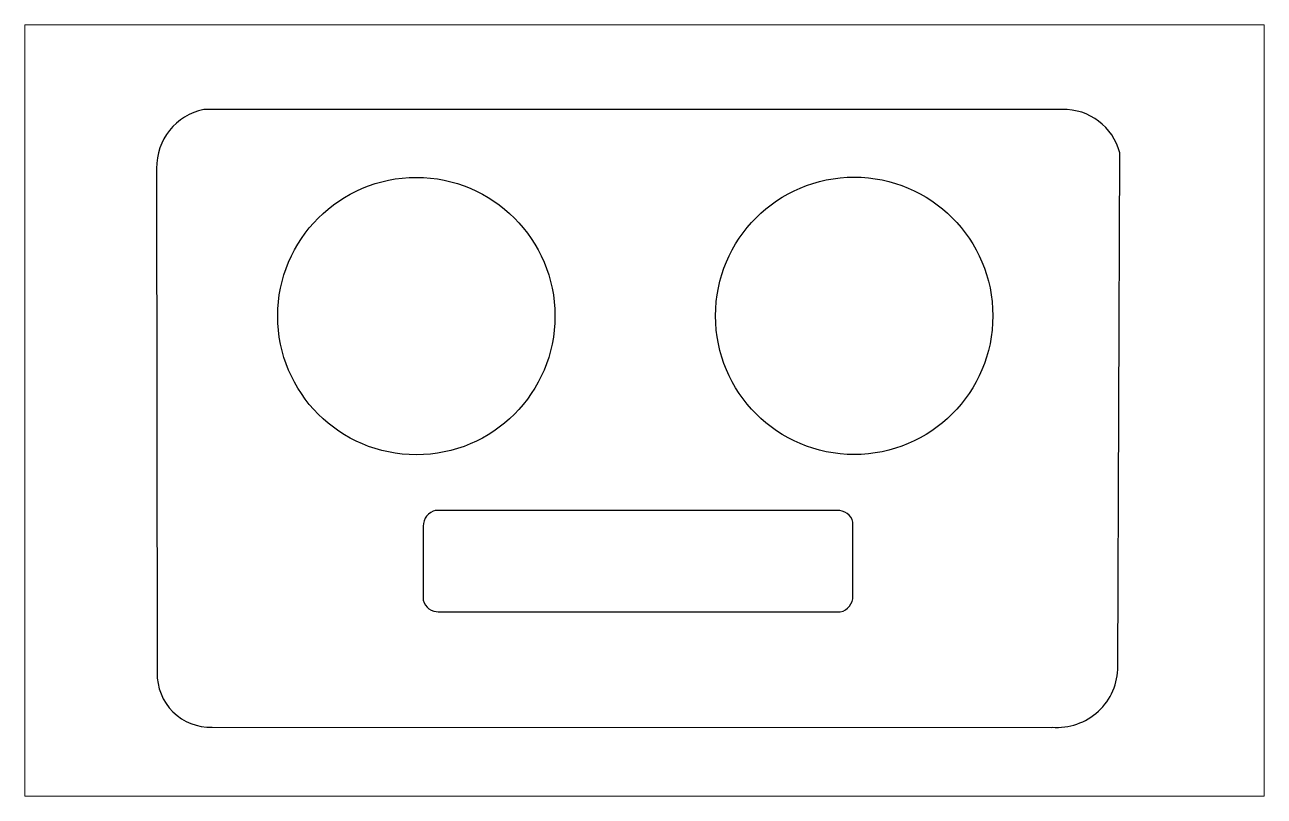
# Paper-space layout 'Layout1' of a CAD drawing. Header units: millimetres. Extents: x 26 to 383, y 13 to 235.
import ezdxf

# ---------------------------------------------------------------- set-up
doc = ezdxf.new("R2010")
doc.units = ezdxf.units.MM

psp = doc.layouts.get("Layout1")

# ---------------------------------------------------------------- linework, layer by layer
for p, q in [((325, 210.64), (77.32, 210.69)), ((341.02, 50.08), (341.58, 198.17)), ((63.74, 193.76), (63.84, 47.9)), ((259.98, 94.99), (144.1, 95.02)), ((140.63, 90.49), (140.63, 69.19)), ((264.61, 70.4), (264.61, 91.67)), ((144.99, 65.83), (260.95, 65.8)), ((79.71, 32.49), (321.99, 32.44))]:
    psp.add_line(p, q)
for centre in [(138.65, 151.07), (264.96, 151.15)]:
    psp.add_circle(centre, 40)
for centre, radius, start, end in [((80.78, 194), 17.04, 101.6695, 181.1236), ((325.45, 193.98), 16.67, 14.5828, 91.5537), ((145.19, 90.58), 4.56, 101.6695, 181.1236), ((260.3, 90.54), 4.46, 14.6035, 94.0198), ((144.86, 70.16), 4.34, 193.0727, 274.6352), ((260.04, 70.26), 4.56, 281.6695, 1.1236), ((323.51, 49.99), 17.52, 265.2617, 0.2483), ((79.31, 47.91), 15.43, 178.8831, 271.6285)]:
    psp.add_arc(centre, radius, start, end)

# ---------------------------------------------------------------- viewports
at = {"layer": '0'}
psp.add_viewport(center=(204.47, 123.85), size=(357.54, 222.4514), view_center_point=(367.28, 217.29), view_height=460.5374, dxfattribs=at)

doc.saveas('drawing.dxf')
